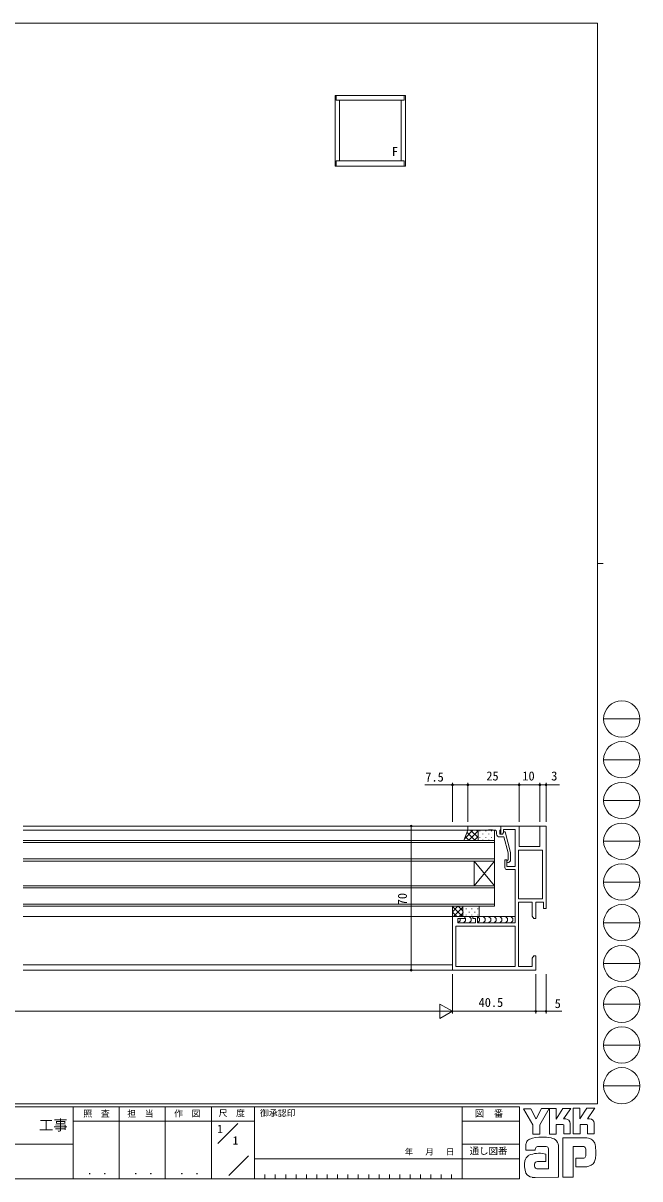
# Model space of a CAD drawing. Units: millimetres on the paper. Extents: x -397 to 397, y -282 to 282.
# Drawn here: x 97 to 397, y -282 to 279 of the extents above; entities that cross this region are included whole.
import ezdxf
from ezdxf.enums import TextEntityAlignment as Align

# ---------------------------------------------------------------- set-up
doc = ezdxf.new("R2010")
doc.units = ezdxf.units.MM
doc.layers.add('0-0_0', color=3, linetype='Continuous')
for name, color, linetype, lineweight in [('0-1_USER1', 2, 'Continuous', 9), ('0-2_YKK_ZWAK', 4, 'Continuous', 9), ('0-3_YKK_11', 6, 'Continuous', 9), ('0-4_YKK_12', 7, 'Continuous', 9), ('0-5_YKK_13', 4, 'Continuous', 9), ('0-6_YKK_D', 7, 'Continuous', 9)]:
    doc.layers.add(name, color=color, linetype=linetype, lineweight=lineweight)
doc.styles.add('ＭＳ ゴシック', font='')
doc.styles.get('ＭＳ ゴシック').set_extended_font_data('MS Gothic')

msp = doc.modelspace()

# ---------------------------------------------------------------- linework, layer by layer
at = {"layer": '0-1_USER1'}
for p, q in [((313.406, -110.7), (97.106, -110.7)), ((313.606, -112.7), (97.106, -112.7)), ((326.106, -117.7), (97.106, -117.7)), ((326.106, -127.7), (326.106, -117.7)), ((97.106, -118.7), (326.106, -118.7)), ((326.106, -126.7), (97.106, -126.7)), ((97.106, -127.7), (326.106, -127.7)), ((316.106, -139.7), (316.106, -127.7)), ((326.106, -139.7), (316.106, -127.7)), ((326.106, -127.7), (316.106, -139.7)), ((326.106, -139.7), (326.106, -127.7)), ((326.106, -139.7), (97.106, -139.7)), ((326.106, -149.7), (326.106, -139.7)), ((97.106, -140.7), (326.106, -140.7)), ((326.106, -148.7), (97.106, -148.7)), ((97.106, -149.7), (326.106, -149.7)), ((336.106, -154.7), (97.106, -154.7)), ((305.606, -178.2), (97.106, -178.2)), ((305.906, -180.7), (97.106, -180.7))]:
    msp.add_line(p, q, dxfattribs=at)
at = {"layer": '0-2_YKK_ZWAK'}
for p, q in [((348.106, -120.702), (348.106, -110.701)), ((315.608, -112.7), (311.438, -116.871)), ((313.828, -117.7), (311.884, -115.756)), ((316.656, -117.7), (312.692, -113.735)), ((318.106, -113.031), (313.437, -117.7)), ((318.106, -116.321), (314.485, -112.7)), ((318.106, -115.859), (316.265, -117.7)), ((318.106, -113.493), (317.313, -112.7)), ((319.006, -113.02), (319.006, -113.22)), ((319.006, -116.05), (319.006, -116.25)), ((320.421, -114.435), (320.421, -114.635)), ((320.421, -117.465), (320.421, -117.665)), ((321.836, -113.02), (321.836, -113.22)), ((321.836, -116.05), (321.836, -116.25)), ((323.251, -114.435), (323.251, -114.635)), ((323.251, -117.465), (323.251, -117.665)), ((324.666, -113.02), (324.666, -113.22)), ((324.666, -116.05), (324.666, -116.25)), ((326.081, -114.435), (326.081, -114.635)), ((326.081, -117.465), (326.081, -117.665)), ((308.268, -149.7), (305.606, -152.362)), ((310.512, -154.7), (305.606, -149.794)), ((310.606, -150.19), (306.096, -154.7)), ((310.606, -151.966), (308.34, -149.7)), ((312.261, -150.827), (312.261, -151.027)), ((315.091, -150.827), (315.091, -151.027)), ((317.921, -150.827), (317.921, -151.027)), ((307.683, -154.7), (305.606, -152.622)), ((310.606, -153.019), (308.924, -154.7)), ((310.846, -152.442), (310.846, -152.642)), ((311.31, -154.7), (315.902, -154.7)), ((312.261, -153.857), (312.261, -154.057)), ((313.676, -152.442), (313.676, -152.642)), ((315.091, -153.857), (315.091, -154.057)), ((316.506, -152.442), (316.506, -152.642)), ((317.311, -154.7), (336.106, -154.7)), ((317.921, -153.857), (317.921, -154.057))]:
    msp.add_line(p, q, dxfattribs=at)
for points in [[(348.106, -120.702), (338.106, -120.702), (338.106, -110.7), (348.106, -110.701)], [(309.306, -155.7), (309.306, -155.7), (309.306, -156.7), (308.394, -157.612)], [(311.606, -155.292), (312.014, -155.7), (312.014, -156.7), (311.014, -157.7)], [(313.721, -154.7), (314.721, -155.7), (314.721, -156.7), (313.721, -157.7)], [(317.806, -154.7), (318.806, -155.7), (318.806, -156.7), (317.894, -157.612)], [(320.514, -154.7), (321.514, -155.7), (321.514, -156.7), (320.514, -157.7)], [(323.221, -154.7), (324.221, -155.7), (324.221, -156.7), (323.221, -157.7)], [(325.929, -154.7), (326.929, -155.7), (326.929, -156.7), (325.929, -157.7)], [(328.637, -154.7), (329.637, -155.7), (329.637, -156.7), (328.637, -157.7)], [(331.345, -154.7), (332.345, -155.7), (332.345, -156.7), (331.345, -157.7)], [(334.052, -154.7), (335.052, -155.7), (335.052, -156.7), (334.052, -157.7)]]:
    msp.add_lwpolyline(points, dxfattribs=at)
for points in [[(318.106, -117.7), (311.106, -117.7), (313.106, -112.7), (318.106, -112.7)], [(318.106, -112.7), (318.106, -117.7), (326.106, -117.7), (326.106, -112.7)], [(310.606, -149.7), (305.606, -149.7), (305.606, -154.7), (310.606, -154.7)], [(310.606, -154.7), (310.606, -149.7), (318.606, -149.7), (318.606, -154.7)]]:
    msp.add_lwpolyline(points, close=True, dxfattribs=at)
at = {"layer": '0-3_YKK_11'}
for p, q in [((305.606, -108.7), (305.606, -89.7)), ((313.106, -108.7), (313.106, -89.7)), ((313.106, -108.7), (313.106, -89.7)), ((338.106, -108.7), (338.106, -89.7)), ((338.106, -108.7), (338.106, -89.7)), ((348.106, -108.7), (348.106, -89.7)), ((348.106, -108.7), (348.106, -89.7)), ((351.106, -108.7), (351.106, -89.7)), ((313.106, -90.7), (338.106, -90.7)), ((338.106, -90.7), (348.106, -90.7)), ((285.606, -180.7), (285.606, -110.7)), ((305.606, -182.7), (305.606, -201.7)), ((305.606, -182.7), (305.606, -201.7)), ((346.106, -182.7), (346.106, -201.7)), ((346.106, -182.7), (346.106, -201.7)), ((351.106, -182.7), (351.106, -201.7)), ((-107.394, -200.7), (298.606, -200.7)), ((305.606, -200.7), (293.481, -200.7)), ((305.606, -200.7), (299.544, -197.2)), ((299.544, -197.2), (299.544, -204.2)), ((305.606, -200.7), (299.544, -204.2)), ((305.606, -200.7), (346.106, -200.7))]:
    msp.add_line(p, q, dxfattribs=at)
for points in [[(313.106, -90.7), (305.606, -90.7), (292.172, -90.7)], [(348.106, -90.7), (351.106, -90.7), (357.606, -90.7)], [(346.106, -200.7), (351.106, -200.7), (358.772, -200.7)]]:
    msp.add_lwpolyline(points, dxfattribs=at)
for centre in [(305.606, -90.7), (313.106, -90.7), (313.106, -90.7), (338.106, -90.7), (338.106, -90.7), (348.106, -90.7), (348.106, -90.7), (351.106, -90.7), (285.606, -110.7), (285.606, -180.7), (346.106, -200.7), (346.106, -200.7), (351.106, -200.7)]:
    msp.add_circle(centre, 0.425, dxfattribs=at)
at = {"layer": '0-4_YKK_12'}
msp.add_line((327.106, -114.5), (327.106, -113.7), dxfattribs=at)
for points in [[(305.606, -180.7), (346.106, -180.7), (346.106, -173.7), (345.106, -173.7), (344.406, -174.912), (344.406, -179), (337.806, -179), (337.806, -147.7), (344.406, -147.7), (344.406, -154.488), (345.106, -155.7), (346.106, -155.7), (346.106, -147.7), (349.806, -147.7), (349.806, -150.7), (351.106, -150.7), (351.106, -110.7), (348.106, -110.7), (348.106, -120.7), (338.106, -120.7), (338.106, -110.7), (329.106, -110.7), (329.106, -114.7), (329.906, -114.7), (330.406, -113.834), (330.406, -112.4), (336.106, -112.4), (336.106, -130.4), (332.106, -130.4), (332.106, -127.2), (331.106, -127.2), (331.106, -130.9)], [(313.106, -110.7), (329.106, -110.7), (329.106, -112.4), (328.806, -112.7), (328.606, -112.9), (328.606, -114.7), (329.906, -114.7), (330.599, -113.5), (331.199, -113.5), (333.906, -123.603), (333.906, -127.549), (333.13, -128.324)], [(326.106, -112.7), (325.064, -112.7), (324.881, -112.58), (324.331, -112.58), (324.148, -112.7), (324.064, -112.7), (323.881, -112.58), (323.331, -112.58), (323.148, -112.7), (313.106, -112.7), (313.106, -110.7)], [(332.282, -127.476), (332.706, -127.051), (332.706, -123.761), (330.626, -116), (328.606, -116)], [(332.106, -131.9), (336.106, -131.9), (336.106, -157.7), (317.806, -157.7), (317.806, -154.7), (315.606, -154.7), (315.606, -155.7), (316.806, -155.7), (316.806, -157.7), (308.306, -157.7), (308.306, -155.7), (311.606, -155.7), (311.606, -154.7), (305.606, -154.7), (305.606, -180.7)]]:
    msp.add_lwpolyline(points, dxfattribs=at)
for points in [[(349.406, -122.4), (349.406, -146), (337.806, -146), (337.806, -122.4)], [(307.306, -159.4), (336.106, -159.4), (336.106, -179), (307.306, -179)]]:
    msp.add_lwpolyline(points, close=True, dxfattribs=at)
for centre, radius, start, end in [((326.106, -113.7), 1, 0.00001, 89.99999), ((328.606, -114.5), 1.5, 180.00001, 269.99999), ((332.706, -127.9), 0.6, 134.99999, 315.00001), ((332.106, -130.9), 1, 180.00001, 269.99999)]:
    msp.add_arc(centre, radius, start, end, dxfattribs=at)
at = {"layer": '0-5_YKK_13'}
for p, q in [((248.606, 244.175), (248.606, 209.8)), ((282.756, 244.175), (248.606, 244.175)), ((249.156, 244.175), (249.156, 241.925)), ((282.206, 241.925), (249.156, 241.925)), ((250.681, 241.925), (250.681, 212.425)), ((280.681, 212.425), (280.681, 241.925)), ((282.206, 244.175), (282.206, 241.925)), ((282.756, 209.8), (282.756, 244.175)), ((248.606, 209.8), (282.756, 209.8)), ((249.156, 212.425), (282.206, 212.425)), ((249.156, 212.425), (249.156, 209.8)), ((282.206, 212.425), (282.206, 209.8))]:
    msp.add_line(p, q, dxfattribs=at)
at = {"layer": '0-6_YKK_D'}
for p, q in [((376.092, 279.3), (-393.908, 279.3)), ((376.092, 279.3), (376.092, -245.7)), ((376.092, 16.8), (378.892, 16.8)), ((379.068, -58.716), (396.708, -58.716)), ((379.068, -78.512), (396.708, -78.512)), ((379.068, -98.308), (396.708, -98.308)), ((379.068, -118.104), (396.708, -118.104)), ((379.068, -137.9), (396.708, -137.9)), ((379.068, -157.696), (396.708, -157.696)), ((379.068, -177.492), (396.708, -177.492)), ((379.068, -197.288), (396.708, -197.288)), ((379.068, -217.084), (396.708, -217.084)), ((379.068, -236.88), (396.708, -236.88)), ((376.092, -245.7), (-393.908, -245.7)), ((338.292, -247.1), (-393.908, -247.1)), ((121.292, -247.1), (121.292, -282.1)), ((143.692, -247.1), (143.692, -282.1)), ((166.092, -247.1), (166.092, -282.1)), ((188.492, -247.1), (188.492, -282.1)), ((209.492, -247.1), (209.492, -282.1)), ((310.291, -247.1), (310.291, -282.1)), ((338.292, -247.1), (338.292, -282.1)), ((344.724, -255.899), (340.129, -248.006)), ((340.129, -248.006), (343.642, -248.006)), ((343.642, -248.006), (346.156, -252.709)), ((348.928, -247.898), (346.372, -252.871)), ((352.554, -247.898), (348.021, -255.926)), ((348.928, -247.898), (352.554, -247.898)), ((352.751, -260.331), (352.751, -247.925)), ((352.751, -247.925), (355.968, -247.925)), ((355.968, -253.023), (359.347, -247.871)), ((355.968, -247.925), (355.968, -253.023)), ((359.347, -247.871), (363.172, -247.871)), ((363.172, -247.871), (359.632, -253.006)), ((364.266, -260.223), (364.266, -247.817)), ((364.266, -247.817), (367.537, -247.817)), ((367.537, -253.008), (370.969, -247.817)), ((367.537, -247.817), (367.537, -253.008)), ((370.969, -247.817), (374.753, -247.817)), ((374.375, -248.465), (371.253, -252.925)), ((374.753, -247.817), (374.375, -248.465)), ((189.476, -254.099), (121.292, -254.099)), ((189.476, -254.099), (209.492, -254.099)), ((191.662, -264.836), (201.355, -255.143)), ((310.291, -254.1), (338.292, -254.1)), ((344.724, -260.358), (344.724, -255.899)), ((346.156, -252.709), (346.372, -252.871)), ((348.021, -255.926), (348.021, -260.358)), ((359.266, -255.682), (356.076, -255.682)), ((356.076, -255.682), (356.076, -260.331)), ((359.698, -255.845), (359.266, -255.682)), ((360.671, -253.006), (359.632, -253.006)), ((359.698, -260.25), (359.698, -255.845)), ((362.833, -255.169), (362.833, -260.25)), ((372.292, -252.925), (371.253, -252.925)), ((371.294, -260.196), (371.294, -255.817)), ((374.456, -255.169), (374.456, -260.196)), ((348.021, -260.358), (344.724, -260.358)), ((356.076, -260.331), (352.751, -260.331)), ((359.32, -262.196), (359.32, -281.306)), ((370.915, -262.196), (359.32, -262.196)), ((362.833, -260.25), (359.698, -260.25)), ((367.672, -260.223), (364.266, -260.223)), ((371.294, -260.146), (371.344, -260.196)), ((374.456, -260.196), (371.294, -260.196)), ((-7.508, -265.299), (121.292, -265.299)), ((310.291, -265.299), (338.292, -265.299)), ((351.238, -266.305), (347.54, -266.375)), ((352.319, -277.171), (352.319, -267.44)), ((357.211, -266.683), (357.211, -281.279)), ((364.347, -281.306), (364.347, -266.359)), ((364.347, -266.359), (368.996, -266.359)), ((370.465, -267.856), (370.483, -270.491)), ((196.964, -280.445), (206.488, -270.921)), ((209.492, -272.3), (310.291, -272.3)), ((338.292, -272.299), (310.291, -272.299)), ((350.967, -273.63), (346.973, -273.635)), ((350.265, -269.873), (350.967, -270.035)), ((350.967, -270.035), (350.967, -273.63)), ((369.104, -272.089), (365.563, -272.089)), ((365.563, -272.089), (365.563, -276.225)), ((214.532, -280), (214.532, -282.1)), ((219.572, -280), (219.572, -282.1)), ((224.612, -280), (224.612, -282.1)), ((229.652, -280), (229.652, -282.1)), ((234.692, -280), (234.692, -282.1)), ((239.732, -280), (239.732, -282.1)), ((244.772, -280), (244.772, -282.1)), ((249.812, -280), (249.812, -282.1)), ((254.852, -280), (254.852, -282.1)), ((259.892, -280), (259.892, -282.1)), ((264.932, -280), (264.932, -282.1)), ((269.972, -280), (269.972, -282.1)), ((275.012, -280), (275.012, -282.1)), ((280.052, -280), (280.052, -282.1)), ((285.092, -280), (285.092, -282.1)), ((290.132, -280), (290.132, -282.1)), ((295.172, -280), (295.172, -282.1)), ((300.211, -280), (300.211, -282.1)), ((305.251, -280), (305.251, -282.1)), ((346.697, -277.171), (352.319, -277.171)), ((351.886, -277.171), (352.238, -277.171)), ((352.319, -277.17), (352.32, -277.171)), ((365.563, -276.225), (370.888, -276.225)), ((370.888, -276.225), (371.969, -275.982)), ((-393.908, -282.1), (338.292, -282.1)), ((345.859, -281.36), (344.372, -281.36)), ((356.887, -281.333), (345.859, -281.36)), ((357.211, -281.279), (356.887, -281.333)), ((359.32, -281.306), (363.563, -281.306)), ((363.563, -281.306), (364.347, -281.306))]:
    msp.add_line(p, q, dxfattribs=at)
for points in [[(371.294, -255.817), (370.861, -255.655), (367.672, -255.655), (367.672, -260.223)], [(345.859, -268.17), (341.21, -268.17), (341.21, -266.241)]]:
    msp.add_lwpolyline(points, dxfattribs=at)
for centre in [(387.888, -58.716), (387.888, -78.512), (387.888, -98.308), (387.888, -118.104), (387.888, -137.9), (387.888, -157.696), (387.888, -177.492), (387.888, -197.288), (387.888, -217.084), (387.888, -236.88)]:
    msp.add_circle(centre, 8.82, dxfattribs=at)
for centre, radius, start, end in [((360.671, -255.169), 2.163, 0.00166, 89.99604), ((372.292, -255.088), 2.163, 0.00166, 89.99604), ((343.898, -265.155), 2.444, 109.02127, 161.51264), ((349.014, -279.501), 17.68, 89.89165, 109.30848), ((349.533, -282.563), 20.748, 78.7801, 91.46938), ((352.822, -266.596), 4.449, 40.66422, 80.31694), ((352.601, -266.585), 4.612, 358.78059, 38.76563), ((370.764, -266.54), 4.341, 14.44572, 87.08746), ((346.251, -266.266), 5.037, 158.41083, 179.71775), ((347.967, -268.107), 2.109, 138.46382, 181.71359), ((347.407, -268.071), 1.701, 85.50551, 126.78038), ((350.748, -267.854), 1.625, 14.7552, 72.44995), ((369.157, -267.579), 1.229, 16.43123, 96.91661), ((366.823, -268.308), 3.673, 4.93423, 17.03552), ((354.458, -269.287), 20.86, 350.99027, 10.67625), ((351.741, -275.495), 11.082, 168.76372, 199.80079), ((344.719, -274.027), 3.908, 121.82711, 169.08475), ((347.812, -282.954), 13.309, 79.38098, 112.05825), ((347.874, -275.428), 2.369, 171.08203, 216.71923), ((346.982, -275.079), 1.445, 90.33953, 178.03639), ((369.105, -270.784), 1.306, 269.95468, 342.90145), ((366.802, -270.141), 3.697, 343.6902, 354.75362), ((370.827, -271.845), 4.291, 285.44291, 349.90448), ((344.732, -277.543), 3.823, 207.31435, 263.59464), ((346.942, -275.665), 1.526, 230.9728, 260.75491)]:
    msp.add_arc(centre, radius, start, end, dxfattribs=at)

# ---------------------------------------------------------------- texts
at = {"layer": '0-0_0', "style": 'ＭＳ ゴシック'}
for p in [(191.292, -261.099), (198.825, -266.699)]:
    msp.add_text('1', height=4.106, dxfattribs=at).set_placement(p, align=Align.BOTTOM_LEFT)
at = {"layer": '0-3_YKK_11', "style": 'ＭＳ ゴシック'}
for s, p in [('7.5', (292.439, -90.433)), ('25', (322.086, -89.9)), ('10', (339.586, -89.9)), ('3', (353.606, -89.9)), ('40.5', (318.336, -199.9)), ('5', (355.306, -200.433))]:
    msp.add_text(s, height=4.399, dxfattribs=at).set_placement(p, align=Align.BOTTOM_LEFT)
msp.add_text('70', height=4.399, rotation=90, dxfattribs=at).set_placement((284.806, -149.22), align=Align.BOTTOM_LEFT)
at = {"layer": '0-5_YKK_13', "style": 'ＭＳ ゴシック'}
msp.add_text('F', height=4.399, dxfattribs=at).set_placement((276.181, 213.425), align=Align.BOTTOM_LEFT)
at = {"layer": '0-6_YKK_D', "style": 'ＭＳ ゴシック'}
for s, height, p in [('照  査', 3.079, (126.281, -252.88)), ('担  当', 3.079, (147.646, -252.88)), ('作  図', 3.079, (170.412, -252.862)), ('尺  度', 3.079, (192.004, -252.637)), ('御承認印', 3.079, (212.159, -252.633)), ('図\u3000番', 3.284, (316.489, -252.962)), ('工事', 5.132, (104.723, -260.056)), ('年   月   日', 2.903, (282.468, -271.269)), ('通し図番', 3.284, (313.971, -271.185)), (' ． ．', 3.592, (125.747, -281.046)), (' ． ．', 3.592, (148.147, -281.046)), (' ． ．', 3.592, (170.547, -281.046))]:
    msp.add_text(s, height=height, dxfattribs=at).set_placement(p, align=Align.BOTTOM_LEFT)

doc.saveas('drawing.dxf')
